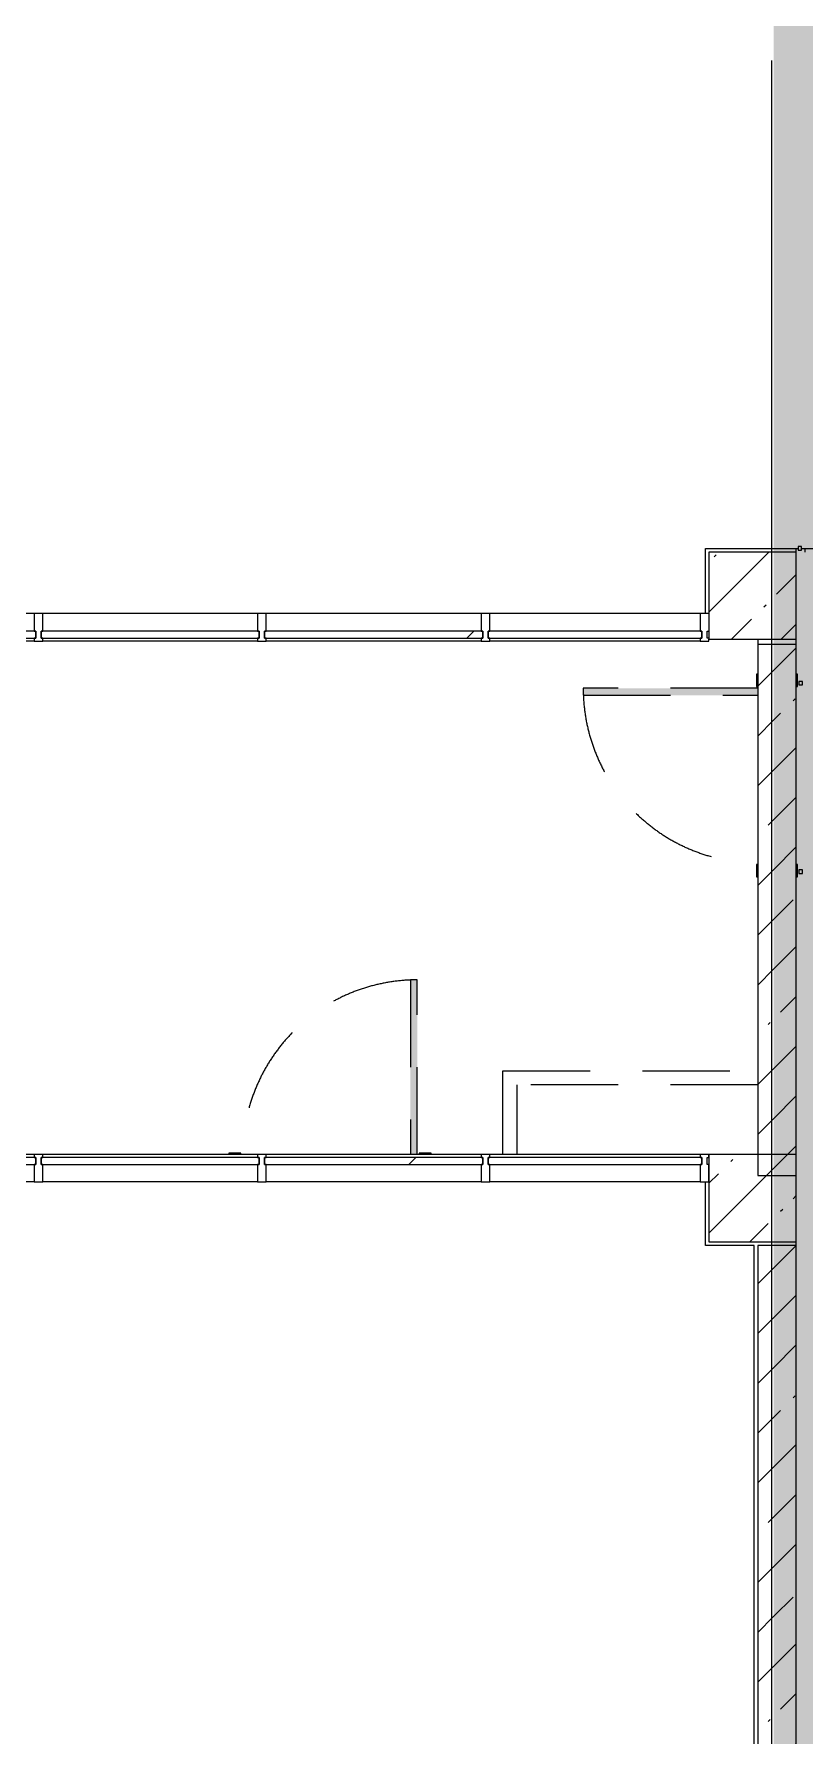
# Model space of a CAD drawing. Header units: millimetres. Extents: x 81382 to 274816, y -8553 to 29000.
# Drawn here: x 228141 to 232556, y 12321 to 22066 of the extents above; entities that cross this region are included whole.
import ezdxf

# ---------------------------------------------------------------- set-up
doc = ezdxf.new("R2010")
doc.units = ezdxf.units.MM
doc.linetypes.add('200_ШТРИХ__ш1_п0_6_', pattern=[800, 500, -300])
doc.layers.add('A-DETL-GENF-2', color=7, linetype='Continuous', lineweight=9, true_color=0xc0c0c0, transparency=0.4)
for name, color, linetype, lineweight in [('A-DETL-MBND-1', 7, '200_ШТРИХ__ш1_п0_6_', 9), ('A-GLAZ-CURT-2', 7, 'Continuous', 5), ('A-GLAZ-CWMG-2', 7, 'Continuous', 5), ('I-WALL-2', 7, 'Continuous', 5), ('S-COLS-1', 7, 'Continuous', 5), ('Оси', 7, 'Continuous', 9)]:
    doc.layers.add(name, color=color, linetype=linetype, lineweight=lineweight)
for name, color, linetype, lineweight, true_color in [('A-FLOR-1', 7, 'Continuous', 5, 0xb7b7b7), ('A-FLOR-2', 7, 'Continuous', 5, 0xaaaaaa), ('A-WALL-3', 7, 'Continuous', 5, 0x737373), ('I-WALL-3', 7, 'Continuous', 5, 0x737373), ('S-COLS-2', 7, 'Continuous', 5, 0x737373)]:
    doc.layers.add(name, color=color, linetype=linetype, lineweight=lineweight, true_color=true_color)
pattern_1 = [(45, (147806.5, 0), (-285.1231, 285.1231), []), (45, (148091.6, 0), (-285.1231, 285.1231), [504.031, -100.806, 16.764, -84.042])]
pattern_2 = [(45, (-84450, -18850), (-285.1231, 285.1231), []), (45, (-84164.88, -18850), (-285.1231, 285.1231), [504.031, -100.806, 16.764, -84.042])]

# ---------------------------------------------------------------- blocks, each defined once
blk = doc.blocks.new('110_Дверь_СКБ_1Ст_Внутренняя1 - Д-4 _л_ 1100x2100h_су мгн-32399982-3_6_3_птичка')
at = {"layer": 'A-DETL-MBND-1'}
for points in [[(472.5, 512.4), (472.5, 110), (512.5, 110), (512.5, 1110), (472.5, 1110)], [(-567.5, 110), (-497.5, 110), (-497.5, 118), (-567.5, 118)], [(522.5, 110), (592.5, 110), (592.5, 118), (522.5, 118)], [(-567.5, -118), (-497.5, -118), (-497.5, -110), (-567.5, -110)], [(522.5, -118), (592.5, -118), (592.5, -110), (522.5, -110)]]:
    blk.add_hatch(color=256, dxfattribs=at).paths.add_polyline_path(points)
for p, q in [((512.5, 1110), (472.5, 1110)), ((472.5, 1110), (472.5, 110)), ((512.5, 110), (512.5, 1110)), ((-497.5, 118), (-567.5, 118)), ((-567.5, 118), (-567.5, 110)), ((-497.5, 110), (-497.5, 118)), ((592.5, 118), (522.5, 118)), ((522.5, 118), (522.5, 110)), ((592.5, 110), (592.5, 118)), ((-567.5, -110), (-567.5, -118)), ((-567.5, -118), (-497.5, -118)), ((-497.5, -118), (-497.5, -110)), ((522.5, -110), (522.5, -118)), ((522.5, -118), (592.5, -118)), ((592.5, -118), (592.5, -110))]:
    blk.add_line(p, q, dxfattribs=at)
blk.add_arc((512.5, 110), 1000, 90, 180, dxfattribs=at)
blk = doc.blocks.new('110_Дверь_СКБ_1Ст_Внутренняя1 - Д-4 _л_ 1100x2100h_су мгн-32399984-3_6_3_птичка')
at = {"layer": 'A-DETL-MBND-1'}
for points in [[(472.5, 40), (512.5, 40), (512.5, 1040), (472.5, 1040), (472.5, 108)], [(-547.5, 40), (-497.5, 40), (-497.5, 48), (-567.5, 48), (-567.5, 40), (-557.5, 40)], [(562.5, 40), (592.5, 40), (592.5, 48), (522.5, 48), (522.5, 40), (552.5, 40)]]:
    blk.add_hatch(color=256, dxfattribs=at).paths.add_polyline_path(points)
for p, q in [((512.5, 1040), (472.5, 1040)), ((472.5, 1040), (472.5, 40)), ((512.5, 40), (512.5, 1040)), ((-497.5, 48), (-567.5, 48)), ((-567.5, 48), (-567.5, 40)), ((-497.5, 40), (-497.5, 48)), ((592.5, 48), (522.5, 48)), ((522.5, 48), (522.5, 40)), ((592.5, 40), (592.5, 48))]:
    blk.add_line(p, q, dxfattribs=at)
blk.add_arc((512.5, 40), 1000, 90, 180, dxfattribs=at)
blk = doc.blocks.new('BSC_Колонна _Прямоугольная - 500х500-V125-3_6_3_птичка')
at = {"layer": 'S-COLS-1'}
h = blk.add_hatch(dxfattribs=at)
h.set_pattern_fill('FP_104', color=256, style=0, pattern_type=2)
h.set_pattern_definition(pattern_2)
h.paths.add_polyline_path([(-250, -250), (120, -250), (120, 250), (-250, 250), (-250, -124.8)])
h = blk.add_hatch(dxfattribs=at)
h.set_pattern_fill('FP_104', color=256, style=0, pattern_type=2)
h.set_pattern_definition(pattern_2)
h.paths.add_polyline_path([(250, -250), (250, 250), (120, 250), (120, -250)])
for p, q in [((120, 250), (-250, 250)), ((-250, 250), (-250, -250)), ((-250, -250), (120, -250))]:
    blk.add_line(p, q, dxfattribs=at)
at = {"layer": 'S-COLS-2'}
for p, q in [((250, 250), (120, 250)), ((250, -250), (250, 250)), ((120, -250), (250, -250))]:
    blk.add_line(p, q, dxfattribs=at)
blk = doc.blocks.new('Системная панель - Стекло - 40мм-30335156-3_6_3_птичка')
at = {"layer": 'A-GLAZ-CURT-2'}
h = blk.add_hatch(dxfattribs=at)
h.set_pattern_fill('FP_108', color=256, style=0, pattern_type=2)
h.set_pattern_definition([(45, (-80232.5, -15133), (-1414.214, 1414.214), [1000, -3000]), (45, (-81232.5, -15633), (-1414.214, 1414.214), [3000, -1000]), (45, (-79232.5, -16133), (-1414.214, 1414.214), [1000, -3000])])
h.paths.add_polyline_path([(612.5, -40), (612.5, 0), (-612.5, 0), (-612.5, -40), (-231.5, -40)])
for p, q in [((612.5, 0), (-612.5, 0)), ((-612.5, 0), (-612.5, -40)), ((-612.5, -40), (612.5, -40)), ((612.5, -40), (612.5, 0))]:
    blk.add_line(p, q, dxfattribs=at)
blk = doc.blocks.new('Прямоугольный импост - Импост структурный с накладкой - 160мм-23562106-3_6_3_птичка')
at = {"layer": 'A-GLAZ-CWMG-2'}
for p, q in [((80335, 15650), (79130, 15650)), ((80335, 15493), (79130, 15493))]:
    blk.add_line(p, q, dxfattribs=at)
blk = doc.blocks.new('Прямоугольный импост - Импост структурный с накладкой - 160мм-V127-3_6_3_птичка')
at = {"layer": 'A-GLAZ-CWMG-2'}
for p, q in [((-50, 40), (-50, 140)), ((-50, 140), (0, 140)), ((0, 140), (0, 40)), ((-40, 40), (-50, 40)), ((-50, -17), (-50, 0)), ((-50, 0), (-40, 0)), ((-40, 0), (-40, 40)), ((-10, 40), (-10, 0)), ((0, 40), (-10, 40)), ((-10, 0), (0, 0)), ((0, 0), (0, -17)), ((0, -17), (-50, -17))]:
    blk.add_line(p, q, dxfattribs=at)
blk = doc.blocks.new('Системная панель - Стекло - 40мм-30335157-3_6_3_птичка')
at = {"layer": 'A-GLAZ-CURT-2'}
h = blk.add_hatch(dxfattribs=at)
h.set_pattern_fill('FP_109', color=256, style=0, pattern_type=2)
h.set_pattern_definition([(45, (-82780, -15133), (-1414.214, 1414.214), [1000, -3000]), (45, (-83780, -15633), (-1414.214, 1414.214), [3000, -1000]), (45, (-81780, -16133), (-1414.214, 1414.214), [1000, -3000])])
h.paths.add_polyline_path([(625, -40), (625, 0), (-625, 0), (-625, -40), (-33, -40)])
for p, q in [((625, 0), (-625, 0)), ((-625, 0), (-625, -40)), ((-625, -40), (625, -40)), ((625, -40), (625, 0))]:
    blk.add_line(p, q, dxfattribs=at)
blk = doc.blocks.new('Прямоугольный импост - Импост структурный с накладкой - 160мм-23562108-3_6_3_птичка')
at = {"layer": 'A-GLAZ-CWMG-2'}
for p, q in [((82895, 15650), (81665, 15650)), ((82895, 15493), (81665, 15493))]:
    blk.add_line(p, q, dxfattribs=at)
blk = doc.blocks.new('Прямоугольный импост - Импост структурный с накладкой - 160мм-30335135-3_6_3_птичка')
at = {"layer": 'A-GLAZ-CWMG-2'}
for p, q in [((-25, 40), (-25, 140)), ((-25, 140), (25, 140)), ((25, 140), (25, 40)), ((-15, 40), (-25, 40)), ((-25, -17), (-25, 0)), ((-25, 0), (-15, 0)), ((-15, 0), (-15, 40)), ((15, 40), (15, 0)), ((25, 40), (15, 40)), ((15, 0), (25, 0)), ((25, 0), (25, -17)), ((25, -17), (-25, -17))]:
    blk.add_line(p, q, dxfattribs=at)
blk = doc.blocks.new('Системная панель - Стекло - 40мм-23618921-3_6_3_птичка')
at = {"layer": 'A-GLAZ-CURT-2'}
h = blk.add_hatch(dxfattribs=at)
h.set_pattern_fill('FP_110', color=256, style=0, pattern_type=2)
h.set_pattern_definition([(45, (-80232.5, -18107), (-1414.214, 1414.214), [1000, -3000]), (45, (-81232.5, -18607), (-1414.214, 1414.214), [3000, -1000]), (45, (-79232.5, -19107), (-1414.214, 1414.214), [1000, -3000])])
h.paths.add_polyline_path([(612.5, 0), (612.5, 40), (-612.5, 40), (-612.5, 0), (-231.5, 0)])
for p, q in [((612.5, 40), (-612.5, 40)), ((-612.5, 40), (-612.5, 0)), ((612.5, 0), (612.5, 40)), ((-612.5, 0), (612.5, 0))]:
    blk.add_line(p, q, dxfattribs=at)
blk = doc.blocks.new('Прямоугольный импост - Импост структурный с накладкой - 160мм-23562040-3_6_3_птичка')
at = {"layer": 'A-GLAZ-CWMG-2'}
for p, q in [((80335, 18747), (79130, 18747)), ((80335, 18590), (79130, 18590))]:
    blk.add_line(p, q, dxfattribs=at)
blk = doc.blocks.new('Прямоугольный импост - Импост структурный с накладкой - 160мм-23618922-3_6_3_птичка')
at = {"layer": 'A-GLAZ-CWMG-2'}
for p, q in [((-50, 0), (-50, 17)), ((-50, 17), (0, 17)), ((-40, 0), (-50, 0)), ((-40, -40), (-40, 0)), ((0, 0), (-10, 0)), ((-10, 0), (-10, -40)), ((0, 17), (0, 7)), ((-50, -140), (-50, -40)), ((-50, -40), (-40, -40)), ((-10, -40), (0, -40)), ((0, -140), (-50, -140))]:
    blk.add_line(p, q, dxfattribs=at)
blk = doc.blocks.new('Системная панель - Стекло - 40мм-V128-3_6_3_птичка')
at = {"layer": 'A-GLAZ-CURT-2'}
for p, q in [((612.5, 40), (-612.5, 40)), ((-612.5, 40), (-612.5, 0)), ((612.5, 0), (612.5, 40)), ((-612.5, 0), (612.5, 0))]:
    blk.add_line(p, q, dxfattribs=at)
blk = doc.blocks.new('Прямоугольный импост - Импост структурный с накладкой - 160мм-23618920-3_6_3_птичка')
at = {"layer": 'A-GLAZ-CWMG-2'}
for p, q in [((-25, 0), (-25, 17)), ((-25, 17), (25, 17)), ((-15, 0), (-25, 0)), ((-15, -40), (-15, 0)), ((25, 0), (15, 0)), ((15, 0), (15, -40)), ((25, 17), (25, 0)), ((-25, -140), (-25, -40)), ((-25, -40), (-15, -40)), ((15, -40), (25, -40)), ((25, -40), (25, -140)), ((25, -140), (-25, -140))]:
    blk.add_line(p, q, dxfattribs=at)
blk = doc.blocks.new('Системная панель - Стекло - 40мм-V145-3_6_3_птичка')
at = {"layer": 'A-GLAZ-CURT-2'}
for p, q in [((625, 0), (-625, 0)), ((-625, 0), (-625, -40)), ((-625, -40), (625, -40)), ((625, -40), (625, 0))]:
    blk.add_line(p, q, dxfattribs=at)
blk = doc.blocks.new('Системная панель - Стекло - 40мм-23618924-3_6_3_птичка')
at = {"layer": 'A-GLAZ-CURT-2'}
h = blk.add_hatch(dxfattribs=at)
h.set_pattern_fill('FP_130', color=256, style=0, pattern_type=2)
h.set_pattern_definition([(45, (-82780, -18107), (-1414.214, 1414.214), [1000, -3000]), (45, (-83780, -18607), (-1414.214, 1414.214), [3000, -1000]), (45, (-81780, -19107), (-1414.214, 1414.214), [1000, -3000])])
h.paths.add_polyline_path([(625, 0), (625, 40), (-625, 40), (-625, 0)])
for p, q in [((625, 40), (-625, 40)), ((-625, 40), (-625, 0)), ((-625, 0), (625, 0)), ((625, 0), (625, 40))]:
    blk.add_line(p, q, dxfattribs=at)
blk = doc.blocks.new('Прямоугольный импост - Импост структурный с накладкой - 160мм-23562109-3_6_3_птичка')
at = {"layer": 'A-GLAZ-CWMG-2'}
for p, q in [((81615, 15650), (80385, 15650)), ((81615, 15493), (80385, 15493))]:
    blk.add_line(p, q, dxfattribs=at)
blk = doc.blocks.new('Прямоугольный импост - Импост структурный с накладкой - 160мм-30335136-3_6_3_птичка')
at = {"layer": 'A-GLAZ-CWMG-2'}
for p, q in [((-25, 40), (-25, 140)), ((-25, 140), (25, 140)), ((25, 140), (25, 40)), ((-15, 40), (-25, 40)), ((-25, -17), (-25, 0)), ((-25, 0), (-15, 0)), ((-15, 0), (-15, 40)), ((15, 40), (15, 0)), ((25, 40), (15, 40)), ((15, 0), (25, 0)), ((25, 0), (25, -17)), ((25, -17), (-25, -17))]:
    blk.add_line(p, q, dxfattribs=at)
blk = doc.blocks.new('Прямоугольный импост - Импост структурный с накладкой - 160мм-22751478-3_6_3_птичка')
at = {"layer": 'A-GLAZ-CWMG-2'}
for p, q in [((82895, 18747), (81665, 18747)), ((82895, 18590), (81665, 18590))]:
    blk.add_line(p, q, dxfattribs=at)
blk = doc.blocks.new('Системная панель - Стекло - 40мм-V146-3_6_3_птичка')
at = {"layer": 'A-GLAZ-CURT-2'}
for p, q in [((625, 40), (-625, 40)), ((-625, 40), (-625, 0)), ((-625, 0), (625, 0)), ((625, 0), (625, 40))]:
    blk.add_line(p, q, dxfattribs=at)
blk = doc.blocks.new('Системная панель - Стекло - 40мм-V147-3_6_3_птичка')
at = {"layer": 'A-GLAZ-CURT-2'}
for p, q in [((612.5, 0), (-612.5, 0)), ((-612.5, 0), (-612.5, -40)), ((-612.5, -40), (612.5, -40)), ((612.5, -40), (612.5, 0))]:
    blk.add_line(p, q, dxfattribs=at)
blk = doc.blocks.new('Прямоугольный импост - Импост структурный с накладкой - 160мм-23562112-3_6_3_птичка')
at = {"layer": 'A-GLAZ-CWMG-2'}
for p, q in [((84150, 15650), (82945, 15650)), ((84150, 15493), (82945, 15493))]:
    blk.add_line(p, q, dxfattribs=at)

msp = doc.modelspace()

# ---------------------------------------------------------------- hatches: boundary and pattern name
at = {"layer": 'A-DETL-GENF-2'}
msp.add_hatch(color=256, dxfattribs=at).paths.add_polyline_path([(272158.8, -258), (273039.5, -258), (273039.5, 21479), (241139.5, 21479), (241139.5, 27379), (232376.5, 27379), (232376.5, 10208.3), (237016.5, 10208.3), (237016.5, -258), (271243.4, -258)])
at = {"layer": 'I-WALL-2'}
h = msp.add_hatch(dxfattribs=at)
h.set_pattern_fill('FP_63', color=256, style=0, pattern_type=2)
h.set_pattern_definition(pattern_1)
h.paths.add_polyline_path([(232376.5, 15530), (232376.5, 18570), (232286.5, 18570), (232286.5, 15530)])
h = msp.add_hatch(dxfattribs=at)
h.set_pattern_fill('FP_63', color=256, style=0, pattern_type=2)
h.set_pattern_definition(pattern_1)
h.paths.add_polyline_path([(232506.5, 15530), (232506.5, 18570), (232376.5, 18570), (232376.5, 15530)])
h = msp.add_hatch(dxfattribs=at)
h.set_pattern_fill('FP_63', color=256, style=0, pattern_type=2)
h.set_pattern_definition(pattern_1)
h.paths.add_polyline_path([(232286.5, 4050), (232506.5, 4050), (232506.5, 10208.3), (232376.5, 10208.3), (232376.5, 15130), (232286.5, 15130), (232286.5, 4513.2)])
h = msp.add_hatch(dxfattribs=at)
h.set_pattern_fill('FP_63', color=256, style=0, pattern_type=2)
h.set_pattern_definition(pattern_1)
h.paths.add_polyline_path([(232376.5, 10208.3), (232506.5, 10208.3), (232506.5, 15130), (232376.5, 15130), (232376.5, 10525.9)])
at = {"layer": 'S-COLS-1'}
h = msp.add_hatch(dxfattribs=at)
h.set_pattern_fill('FP_63', color=256, style=0, pattern_type=2)
h.set_pattern_definition(pattern_1)
h.paths.add_polyline_path([(232376.5, 15150), (232376.5, 15650), (232006.5, 15650), (232006.5, 15150)])
h = msp.add_hatch(dxfattribs=at)
h.set_pattern_fill('FP_63', color=256, style=0, pattern_type=2)
h.set_pattern_definition(pattern_1)
h.paths.add_polyline_path([(232506.5, 15150), (232506.5, 15650), (232376.5, 15650), (232376.5, 15150)])

# ---------------------------------------------------------------- linework, layer by layer
at = {"layer": 'A-DETL-MBND-1'}
for p, q in [((232541.5, 18358.5), (232521.5, 18358.5)), ((232521.5, 18358.5), (232521.5, 18338.5)), ((232521.5, 18338.5), (232541.5, 18338.5)), ((232541.5, 18338.5), (232541.5, 18358.5)), ((232541.5, 17280), (232521.5, 17280)), ((232521.5, 17280), (232521.5, 17260)), ((232521.5, 17260), (232541.5, 17260)), ((232541.5, 17260), (232541.5, 17280)), ((230826.5, 15650), (230826.5, 16130)), ((230826.5, 16130), (232286.5, 16130)), ((230906.5, 16050), (230906.5, 15650)), ((232286.5, 16050), (230906.5, 16050))]:
    msp.add_line(p, q, dxfattribs=at)
at = {"layer": 'A-FLOR-1'}
for p, q in [((232506.5, 19100), (232506.5, 19120)), ((232537, 19120), (232796.5, 19120)), ((232556.5, 19120), (232556.5, 19100)), ((232506.5, 18570), (232506.5, 18600)), ((232506.5, 15130), (232506.5, 15150))]:
    msp.add_line(p, q, dxfattribs=at)
at = {"layer": 'A-FLOR-2'}
for p, q in [((231986.5, 18747), (231986.5, 19120)), ((231986.5, 19120), (232517, 19120)), ((232286.5, 18600), (232286.5, 18570)), ((231986.5, 15130), (231986.5, 15493)), ((232266.5, 15130), (231986.5, 15130)), ((232266.5, 11900), (232266.5, 15130))]:
    msp.add_line(p, q, dxfattribs=at)
at = {"layer": 'A-WALL-3'}
for p, q in [((232537, 19131), (232517, 19131)), ((232517, 19131), (232517, 19111)), ((232517, 19111), (232537, 19111)), ((232537, 19111), (232537, 19131))]:
    msp.add_line(p, q, dxfattribs=at)
at = {"layer": 'I-WALL-2'}
for p, q in [((232286.5, 18570), (232286.5, 15530)), ((232286.5, 15130), (232286.5, 11880)), ((232506.5, 4050), (232506.5, 15130))]:
    msp.add_line(p, q, dxfattribs=at)
at = {"layer": 'I-WALL-3'}
for p, q in [((232506.5, 18570), (232286.5, 18570)), ((232506.5, 15530), (232506.5, 18570)), ((232286.5, 15530), (232506.5, 15530)), ((232506.5, 15130), (232286.5, 15130))]:
    msp.add_line(p, q, dxfattribs=at)
at = {"layer": 'S-COLS-1'}
for p, q in [((232376.5, 15650), (232006.5, 15650)), ((232006.5, 15650), (232006.5, 15150)), ((232006.5, 15150), (232376.5, 15150))]:
    msp.add_line(p, q, dxfattribs=at)
at = {"layer": 'S-COLS-2'}
for p, q in [((232506.5, 15650), (232376.5, 15650)), ((232506.5, 15150), (232506.5, 15650)), ((232376.5, 15150), (232506.5, 15150))]:
    msp.add_line(p, q, dxfattribs=at)
at = {"layer": 'Оси'}
msp.add_line((232366.5, 10029.8), (232366.5, 21915.1), dxfattribs=at)

# ---------------------------------------------------------------- block references
at = {"layer": 'A-DETL-MBND-1', "rotation": 89.9999999999999}
msp.add_blockref('110_Дверь_СКБ_1Ст_Внутренняя1 - Д-4 _л_ 1100x2100h_су мгн-32399982-3_6_3_птичка', (232396.5, 17807.5), dxfattribs=at)
at = {"layer": 'A-DETL-MBND-1'}
msp.add_blockref('110_Дверь_СКБ_1Ст_Внутренняя1 - Д-4 _л_ 1100x2100h_су мгн-32399984-3_6_3_птичка', (229824, 15610), dxfattribs=at)
at = {"layer": 'A-GLAZ-CURT-2'}
for name, p in [('Системная панель - Стекло - 40мм-23618921-3_6_3_птичка', (227539, 18607)), ('Системная панель - Стекло - 40мм-V146-3_6_3_птичка', (228806.5, 18607)), ('Системная панель - Стекло - 40мм-23618924-3_6_3_птичка', (230086.5, 18607)), ('Системная панель - Стекло - 40мм-V128-3_6_3_птичка', (231354, 18607)), ('Системная панель - Стекло - 40мм-30335156-3_6_3_птичка', (227539, 15633)), ('Системная панель - Стекло - 40мм-V145-3_6_3_птичка', (228806.5, 15633)), ('Системная панель - Стекло - 40мм-30335157-3_6_3_птичка', (230086.5, 15633)), ('Системная панель - Стекло - 40мм-V147-3_6_3_птичка', (231354, 15633))]:
    msp.add_blockref(name, p, dxfattribs=at)
at = {"layer": 'A-GLAZ-CWMG-2'}
for name, p in [('Прямоугольный импост - Импост структурный с накладкой - 160мм-23562040-3_6_3_птичка', (147806.5, 0)), ('Прямоугольный импост - Импост структурный с накладкой - 160мм-22751478-3_6_3_птичка', (146526.5, 0)), ('Прямоугольный импост - Импост структурный с накладкой - 160мм-22751478-3_6_3_птичка', (147806.5, 0)), ('Прямоугольный импост - Импост структурный с накладкой - 160мм-23562040-3_6_3_птичка', (151621.5, 0)), ('Прямоугольный импост - Импост структурный с накладкой - 160мм-23562106-3_6_3_птичка', (147806.5, 0)), ('Прямоугольный импост - Импост структурный с накладкой - 160мм-23562109-3_6_3_птичка', (147806.5, 0)), ('Прямоугольный импост - Импост структурный с накладкой - 160мм-23562108-3_6_3_птичка', (147806.5, 0)), ('Прямоугольный импост - Импост структурный с накладкой - 160мм-23562112-3_6_3_птичка', (147806.5, 0))]:
    msp.add_blockref(name, p, dxfattribs=at)
at = {"layer": 'A-GLAZ-CWMG-2', "extrusion": (0, 0, -1), "rotation": 180}
for name, p in [('Прямоугольный импост - Импост структурный с накладкой - 160мм-23618920-3_6_3_птичка', (-228166.5, 18607)), ('Прямоугольный импост - Импост структурный с накладкой - 160мм-23618920-3_6_3_птичка', (-229446.5, 18607)), ('Прямоугольный импост - Импост структурный с накладкой - 160мм-23618920-3_6_3_птичка', (-230726.5, 18607)), ('Прямоугольный импост - Импост структурный с накладкой - 160мм-23618922-3_6_3_птичка', (-232006.5, 18607)), ('Прямоугольный импост - Импост структурный с накладкой - 160мм-30335136-3_6_3_птичка', (-228166.5, 15633)), ('Прямоугольный импост - Импост структурный с накладкой - 160мм-30335135-3_6_3_птичка', (-229446.5, 15633)), ('Прямоугольный импост - Импост структурный с накладкой - 160мм-30335136-3_6_3_птичка', (-230726.5, 15633)), ('Прямоугольный импост - Импост структурный с накладкой - 160мм-V127-3_6_3_птичка', (-232006.5, 15633))]:
    msp.add_blockref(name, p, dxfattribs=at)
at = {"layer": 'S-COLS-2'}
msp.add_blockref('BSC_Колонна _Прямоугольная - 500х500-V125-3_6_3_птичка', (232256.5, 18850), dxfattribs=at)

doc.saveas('drawing.dxf')
